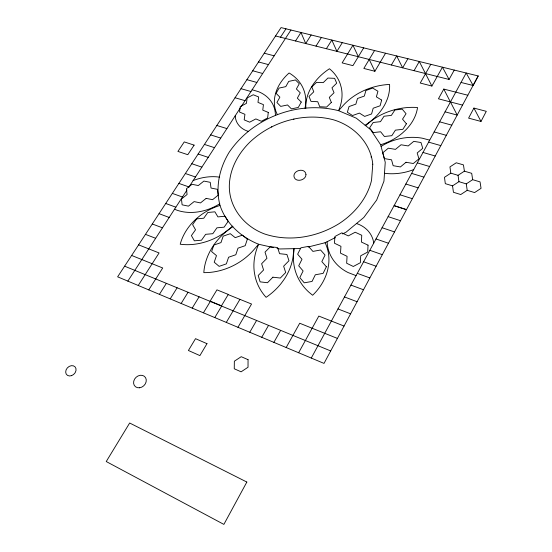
<?xml version="1.0" encoding="UTF-8"?>
<svg xmlns="http://www.w3.org/2000/svg" width="552" height="552" viewBox="0 0 552 552"><rect width="100%" height="100%" fill="white"/><g stroke="black" fill="none" stroke-linecap="round" stroke-linejoin="round"><path stroke-width="0.83" d="M305.794 108.323L305.815 104.694A55.152 41.848 -16.3 0 1 313.881 83.366L316.434 80.116A55.152 41.848 -16.3 0 1 329.447 68.752A57.015 42.821 -20.8 0 1 340.225 83.863L341.246 87.444A57.015 42.821 -20.8 0 1 338.569 110.683L356.337 118.204L370.723 129.768L380.645 144.755L385.241 162.267L383.957 181.146L376.678 200.031L363.782 217.495L346.145 232.123L342.571 233.924M293.505 248.676L293.443 253.071A58.671 48.404 -28.6 0 1 284.135 279.367L281.182 283.404A58.671 48.404 -28.6 0 1 266.105 297.328A63.963 54.13 -21.8 0 1 255.176 276.787L254.32 272.205A63.963 54.13 -21.8 0 1 258.653 244.253C241.003 237.174 226.168 223.76 220.006 205.461C215.232 187.238 219.441 168.277 229.087 152.386C252.492 117.728 298.032 100.319 338.569 110.683L342.074 106.743A54.979 42.697 -14.6 0 1 358.945 93.067L362.988 91.004A54.979 42.697 -14.6 0 1 389.574 84.442A55.4 41.683 -17.8 0 1 387.276 99.167L385.717 102.838A55.4 41.683 -17.8 0 1 368.964 122.592L365.127 125.269M294.333 248.655L293.685 253.002A62.617 53.109 -17.7 0 0 309.065 292.325L312.639 295.244A53.33 44.85 -25.7 0 0 327.798 269.417L328.626 264.753A53.33 44.85 -25.7 0 0 325.107 242.735L335.381 237.553M305.035 108.371L305.594 104.77A54.827 41.034 -22.9 0 0 289.103 72.981A48.355 36.363 -18.7 0 0 275.648 93.191L274.799 96.848A48.355 36.363 -18.7 0 0 277.228 114.409M480.999 121.44L486.284 111.325L473.913 108.082L468.593 118.128L480.999 121.44L473.913 108.082M478.177 75.941L324.01 363.402L117.631 276.828L281.044 27.6L478.246 75.962L473.14 85.484L461.037 82.455M311.273 358.062L466.178 73.002L473.14 85.484M298.632 352.756L318.821 316.082L344.041 326.053M467.827 95.241L443.787 89.079L438.433 98.801L462.535 105.108M275.551 35.977L449.08 79.46L454.248 70.076M286.171 347.532L299.715 323.237L337.403 338.417M273.868 342.371L280.651 330.358M430.808 64.329L420.244 83.048L431.947 86.05M261.738 337.279L268.541 325.376M414.055 70.677L419.292 61.507L431.871 86.029L442.456 67.185L449.08 79.46M249.766 332.256L256.583 320.464M407.914 58.712L402.649 67.82L396.667 55.959L391.375 64.998M237.946 327.301L251.553 304.042L228.459 294.727M226.292 322.409L239.934 299.35M374.553 50.536L363.837 68.441L374.877 71.27L385.544 53.227M214.783 317.586L221.656 306.091M203.419 312.818L210.312 301.426M363.685 47.865L352.928 65.647L342.143 62.887L352.942 45.229L358.331 56.718M192.206 308.113L199.113 296.817M181.139 303.469L188.053 292.27M342.316 42.628L336.92 51.35L331.807 40.048L326.398 48.714M170.209 298.887L177.137 287.778M159.411 294.361L166.359 283.348M315.992 46.106L321.416 37.502M148.757 289.89L162.709 267.982L131.645 255.459M311.142 34.983L305.698 43.525L300.978 32.492L295.52 40.979M138.235 285.474L159.079 252.947L138.6 244.853M127.836 281.113L187.038 189.971M188.901 187.1L240.327 107.923M241.258 106.495L290.925 30.022M280.485 37.212L285.97 28.807M365.652 125.69L369.012 122.696A56.628 44.85 -13 0 1 417.526 107.516A49.321 37.702 -15.8 0 1 405.796 129.92L402.339 133.122A49.321 37.702 -15.8 0 1 380.645 144.755M452.55 185.851L458.947 181.67L466.261 183.878L472.657 179.683L480.047 181.884L481.054 188.335L474.61 192.572L467.206 190.316L460.768 194.539L453.433 192.282L452.55 185.851L445.312 183.65L444.47 177.309L450.818 173.169L458.043 175.322L464.398 171.168L471.698 173.321L472.657 179.683M193.09 180.642L193.987 180.256A46.575 36.936 -28.9 0 1 219.517 177.13M413.731 169.519L412.779 169.926A47.382 37.046 -13.8 0 1 384.489 173.287M370.958 156.975L371.572 156.823M308.126 247.02L325.107 242.735M300.723 248.517L279.588 248.973L277.007 248.386M273.668 247.634L258.653 244.253L254.755 248.704A55.131 44.167 -28.7 0 1 203.812 272.64A60.658 50.825 -27.1 0 1 232.937 226.63M252.126 89.755L258.612 91.722A42.124 31.657 -24.1 0 1 275.413 115.32M264.242 53.213L274.171 55.814M258.515 61.955L268.458 64.612M445.071 111.835L457.187 115.078L450.446 101.941M252.733 70.78L262.69 73.499M439.64 121.833L451.784 125.152M246.896 79.681L256.866 82.462M434.155 131.928L446.326 135.33M240.996 88.679L250.981 91.522M428.607 142.133L440.813 145.611M235.048 97.752L245.047 100.657M423.004 152.449L435.231 156.009M293.595 119.204L293.988 119.101M417.34 162.868L429.601 166.511M411.619 173.397L423.908 177.123M216.86 125.483L226.9 128.595M405.844 184.03L418.161 187.846M210.685 134.902L220.738 138.083M400 194.78L412.344 198.685M204.44 144.424L214.507 147.674M198.147 154.029L208.221 157.355M388.125 216.639L400.524 220.724M356.061 275.634L348.064 272.543A47.886 40.255 -15.6 0 1 327.122 241.721M191.785 163.73L201.873 167.125M382.094 227.734L394.521 231.916M429.684 140.153L422.183 138.172A48.259 38.902 -12.7 0 0 381.08 146.411M185.368 173.521L195.47 176.992M375.995 238.954L388.456 243.232M178.882 183.409L188.998 186.955M369.833 250.297L382.322 254.672M172.334 193.393L182.457 197.016M363.602 261.765L376.119 266.236M165.724 203.481L175.86 207.179M357.303 273.357L369.847 277.932M159.045 213.665L169.188 217.447M350.927 285.087L363.499 289.772M152.29 223.967L162.454 227.824M344.482 296.942L357.082 301.73M145.48 234.358L155.65 238.298M337.969 308.927L350.596 313.819M124.614 266.174L330.689 350.941M174.563 209.173L176.592 210.064A44.608 34.383 -27.6 0 0 219.779 203.75M271.543 126.698L271.777 127.091M443.787 89.079L450.377 101.927M369.219 59.444L374.877 71.27M464.384 171.161L463.466 164.896L456.256 162.785L449.949 166.904L450.805 173.162M466.261 183.878L467.206 190.316M458.043 175.322L458.947 181.67M248.621 131.486A27.503 20.659 -22.4 0 1 235.235 115.761M220.006 205.461A51.433 42 -28.7 0 0 180.214 244.219A54.068 42.297 -28.6 0 0 232.461 226.147M356.516 223.519A31.078 26.254 -18.8 0 1 373.732 243.115M248.055 359.669L248.027 367.246L241.1 371.82L234.255 368.771L234.352 361.215L241.224 356.689L248.055 359.669M368.039 245.164L367.715 252.036L360.711 255.776L360.352 262.724L353.301 266.478L346.656 263.249L347.077 256.321L340.501 253.154L340.943 246.33L334.464 243.232L334.919 236.504L341.805 232.854L348.284 235.897L355.198 232.233L361.753 235.283L361.401 242.052L368.039 245.164M372.772 164.165L371.544 180.276A73.582 58.588 -21.1 0 1 339.197 223.567C317.179 237.215 289.669 242.224 264.767 234.034C244.66 226.72 229.121 207.925 229.315 186.01A73.582 58.588 -21.1 0 1 249.87 142.14C271.743 121.523 303.841 112.077 333.16 119.715C353.515 125.601 370.64 142.506 372.772 164.165M268.286 112.429L267.616 117.997L261.386 121.261L255.859 118.928L249.642 122.185L244.184 119.86L244.936 114.319L239.533 112.042L240.299 106.57L246.413 103.362L247.151 97.945L253.251 94.758L258.66 96.959L257.97 102.389L263.442 104.638L262.759 110.138L268.286 112.429M305.974 174.522C305.953 180.78 294.526 182.926 293.912 175.991C293.981 169.768 305.304 167.629 305.974 174.522M381.66 100.091L380.087 105.784L373.186 108.226L371.579 113.96L364.665 116.403L359.414 113.091L352.535 115.534L347.36 112.235L349.036 106.557L355.861 104.142L357.503 98.491L364.313 96.076L365.921 90.487L372.71 88.072L377.947 91.246L376.367 96.862L381.66 100.091M247.358 239.161L245.205 245.674L238.009 248.165L235.814 254.741L228.604 257.239L226.361 263.863L219.137 266.354L214.21 262.214L216.481 255.624L211.602 251.56L213.865 245.067L220.972 242.597L223.194 236.159L230.287 233.689L235.214 237.657L242.356 235.166L247.358 239.161M326.356 266.761L323.106 273.385L315.316 274.779L312.039 281.444L304.249 282.831L299.812 277.573L303.117 270.97L298.708 265.795L301.992 259.281L297.638 254.21L300.902 247.786L308.499 246.378L312.901 251.401L320.574 249.994L325.052 255.072L321.83 261.593L326.356 266.761M246.841 482.048L223.877 524.4L106.239 461.534L129.665 423.011L246.841 482.048M301.247 102.051L298.301 107.44L291.421 108.889L287.544 104.956L280.72 106.398L276.911 102.493L279.892 97.18L276.11 93.336L279.07 88.085L285.798 86.636L288.717 81.406L295.451 79.95L299.294 83.725L296.383 88.982L300.267 92.826L297.342 98.152L301.247 102.051M206.986 343.675L199.893 355.598L188.411 350.492L195.518 338.673L206.986 343.675M228.273 294.423L221.469 305.794L210.119 301.13L216.943 289.855L228.273 294.423M406.396 123.814L402.843 129.327L395.411 130.141L391.823 135.675L384.406 136.489L380.625 131.776L373.269 132.597L369.564 127.94L373.166 122.496L380.466 121.668L384.04 116.237L391.354 115.402L394.894 110L402.222 109.151L406.058 113.719L402.525 119.163L406.396 123.814M194.118 145.121L187.79 154.698L177.917 151.42L184.258 141.912L194.118 145.121M228.176 221.352L224.105 227.176L216.929 227.824L212.817 233.689L205.654 234.324L201.514 240.196L194.366 240.824L191.406 235.594L195.539 229.777L192.593 224.629L196.698 218.875L203.75 218.219L207.821 212.492L214.887 211.823L217.93 216.895L225.064 216.225L228.176 221.352M272.895 277.187L267.499 282.734L260.123 281.858L258.191 275.489L263.566 270.011L261.627 263.725L266.961 258.301L265.022 252.126L270.314 246.765L277.573 247.531L279.574 253.685L286.916 254.479L288.979 260.716L283.638 266.188L285.695 272.522L280.312 278.049L272.895 277.187M331.345 102.389L326.563 107.081L319.746 106.736L317.738 101.72L310.983 101.382L309.03 96.421L313.777 91.811L311.825 86.919L316.537 82.351L323.224 82.634L327.916 78.06L334.636 78.329L336.692 83.193L331.973 87.796L334.036 92.736L329.289 97.387L331.345 102.389M406.024 162.267L400.421 166.945L393.155 165.69L391.527 159.811L384.351 158.583L382.777 152.773L388.325 148.184L395.473 149.371L401.021 144.776L408.218 145.949L413.752 141.36L420.997 142.526L422.749 148.322L417.188 152.959L418.933 158.838L413.331 163.516L406.024 162.267M206.158 198.368L200.493 202.922L194.111 201.604L188.446 206.144L182.112 204.827L181.456 199.003L187.087 194.504L186.417 188.756L192.013 184.299L198.306 185.548L203.895 181.084L210.236 182.319L211.023 188.053L217.426 189.322L218.24 195.132L212.589 199.679L206.158 198.368M406.472 209.643L394.093 205.648L406.465 209.65M71.525 375.664A5.741 4.568 -44.4 0 0 75.024 366.832A5.741 4.568 -44.4 0 0 66.088 369.916A5.741 4.568 -44.4 0 0 71.525 375.664M139.518 387.78A6.872 5.727 -43.3 0 0 145.624 377.775A6.872 5.727 -43.3 0 0 134.633 379.045A6.872 5.727 -43.3 0 0 139.518 387.78"/></g></svg>
